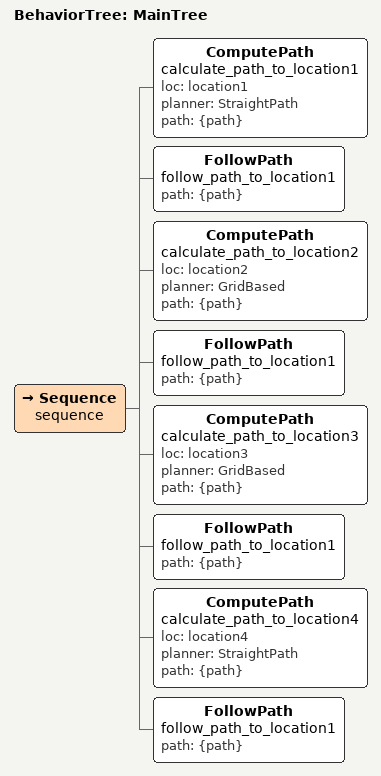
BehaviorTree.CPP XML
<!-- Behavior tree that sequentially navigates locations naively -->
<root main_tree_to_execute = "MainTree" >
  <BehaviorTree ID="MainTree">
    <Sequence name="sequence">
      <ComputePath name="calculate_path_to_location1" loc="location1" planner="StraightPath" path="{path}"/>
      <FollowPath name="follow_path_to_location1" path="{path}"/>
      <ComputePath name="calculate_path_to_location2" loc="location2" planner="GridBased" path="{path}"/>
      <FollowPath name="follow_path_to_location1" path="{path}"/>
      <ComputePath name="calculate_path_to_location3" loc="location3" planner="GridBased" path="{path}"/>
      <FollowPath name="follow_path_to_location1" path="{path}"/>
      <ComputePath name="calculate_path_to_location4" loc="location4" planner="StraightPath" path="{path}"/>
      <FollowPath name="follow_path_to_location1" path="{path}"/>
    </Sequence>
  </BehaviorTree>
</root>
